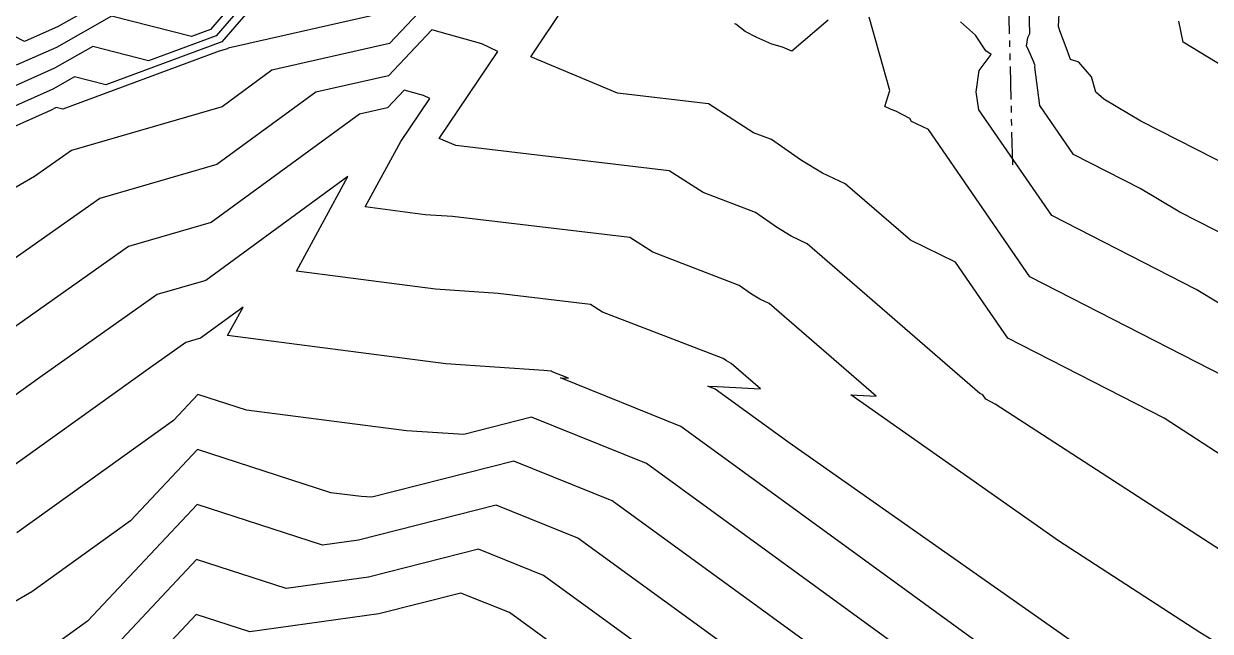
# Model space of a CAD drawing. Header units: metres. Extents: x 419533 to 423558, y 4805342 to 4807578.
# Drawn here: x 419727.7 to 419772.96, y 4805520.38 to 4805543.55 of the extents above; entities that cross this region are included whole.
import ezdxf

# ---------------------------------------------------------------- set-up
doc = ezdxf.new("R2010")
doc.units = ezdxf.units.M
doc.linetypes.add('PHANTOM', pattern=[2.5, 1.25, -0.25, 0.25, -0.25, 0.25, -0.25])
for name, color, linetype in [('C-TOPO-MAJR', 9, 'Continuous'), ('C-TOPO-MINR', 8, 'Continuous'), ('LS', 7, 'Continuous')]:
    doc.layers.add(name, color=color, linetype=linetype)
doc.styles.get("Standard").update_dxf_attribs({"font": 'simplex.shx'})

# ---------------------------------------------------------------- blocks, each defined once
blk = doc.blocks.new('AN30 +0 +0')
at = {"linetype": 'PHANTOM', "flags": 128}
for points in [[(0, -11.38231219537556), (0, 11.38231219444424)], [(-11.38231219508452, 0), (11.38231219508452, 0)]]:
    blk.add_lwpolyline(points, dxfattribs=at)
at = {"flags": 128}
blk.add_lwpolyline([(-4.74419642862631, -4.744196427986026), (-4.74419642862631, 4.744196428917348), (4.744196428568102, 4.744196428917348), (4.744196428568102, -4.744196427986026)], close=True, dxfattribs=at)
at = {"layer": 'LS', "insert": (-3.273187459330074, -0.3826382020488381), "char_height": 0.5157699281218149, "width": 9.13591657892082, "attachment_point": 1}
blk.add_mtext('AN30\\PBase +0 Leg +0', dxfattribs=at)
blk = doc.blocks.new('tower_bases_layout_1')
at = {"rotation": 1.34112008}
blk.add_blockref('AN30 +0 +0', (419765.16, 4805549.54, 1511.57), dxfattribs=at)
blk = doc.blocks.new('leg_extensions_profiles_1')
at = {"layer": 'C-TOPO-MAJR', "color": 9, "linetype": 'Continuous', "lineweight": -3, "flags": 128}
for points, elevation in [([(419773.2928812313, 4805532.891147644), (419772.4194082013, 4805533.411059646), (419766.9116445844, 4805536.227371062), (419764.1325471836, 4805540.267574982), (419764.0378402089, 4805540.950586423), (419764.1415009621, 4805541.760542014), (419764.600502521, 4805542.368121008), (419764.4024124293, 4805542.512406779), (419764.0124897959, 4805543.106013605), (419763.4305964912, 4805543.616842106)], 1515), ([(419736.2464546103, 4805543.995206512), (419735.2647705064, 4805542.8532443), (419730.8315499592, 4805541.209827389), (419729.6392311577, 4805541.51495066), (419728.8195504332, 4805541.049321638), (419726.7842744778, 4805540.142682767)], 1515), ([(419772.3645297098, 4805516.847456011), (419771.5168038326, 4805517.366744831), (419770.1849293286, 4805518.230611308), (419756.8955140665, 4805527.560099744), (419754.0706498499, 4805529.615488054), (419753.7988852174, 4805529.725050434), (419754.1521369863, 4805529.709458904), (419755.8021276504, 4805529.629065772), (419754.6908442211, 4805530.591904522), (419754.5936756341, 4805530.637902383), (419754.504576769, 4805530.690773031), (419754.378264412, 4805530.779428132), (419749.7770292524, 4805532.550019502), (419749.3217486553, 4805532.841793132), (419745.7953315789, 4805533.261440351), (419743.4118952315, 4805533.420071702), (419738.1033051378, 4805534.109690789), (419740.0716183333, 4805537.717038333), (419734.6530938821, 4805533.758456734), (419732.7973998446, 4805533.219733048), (419728.3129539474, 4805530.05917004), (419726.309949343, 4805528.623244906)], 1520), ([(419747.2015771495, 4805505.530532211), (419747.3964331226, 4805511.364243833), (419755.5514572491, 4805516.678486989), (419747.5349236582, 4805522.511365374), (419745.0472638553, 4805523.514269716), (419740.8571478169, 4805522.44996686), (419737.71833435, 4805522.009697091), (419734.2991308935, 4805523.114260963), (419729.5433350053, 4805518.045591903), (419729.0749412084, 4805517.23458006), (419718.0503410833, 4805511.408979719)], 1525)]:
    blk.add_lwpolyline(points, dxfattribs=dict(at, elevation=elevation))
at = {"layer": 'C-TOPO-MINR', "color": 8, "linetype": 'Continuous', "lineweight": -3, "flags": 128}
for points, elevation in [([(419778.5117679671, 4805538.8392423), (419771.9221151751, 4805542.836265369), (419771.7602859546, 4805543.647323802)], 1512), ([(419731.750536519, 4805544.99455439), (419729.0127261739, 4805543.439309873), (419727.7343397519, 4805542.869836815), (419726.6436805673, 4805543.427498941)], 1512), ([(419778.7608050506, 4805535.532836364), (419770.3176701171, 4805539.82822201), (419768.9063893806, 4805540.66825), (419768.5953281654, 4805540.93605168), (419768.4318967742, 4805541.520378495), (419767.9504150418, 4805542.081905292), (419767.6297574468, 4805542.179778724), (419767.5060769231, 4805542.536674556), (419767.2265384615, 4805543.2805), (419767.1897391763, 4805543.405209081), (419767.1679220963, 4805543.437201133), (419767.3534725275, 4805546.817230769)], 1513), ([(419737.797072481, 4805546.780615257), (419734.8241427303, 4805543.322299674), (419734.0991786006, 4805543.053551865), (419731.0467680653, 4805543.83468648), (419728.9483342604, 4805542.642647128), (419727.4176513273, 4805541.960785465)], 1513), ([(419777.7370676768, 4805533.341927273), (419771.8052756742, 4805536.359684828), (419770.2904861759, 4805537.261323703), (419767.7486695794, 4805538.56104308), (419766.4661243599, 4805540.425585222), (419766.2634276762, 4805541.887401044), (419766.2672225786, 4805541.917052599), (419766.2878858921, 4805541.944404565), (419766.2282771085, 4805542.084614458), (419766.0101321929, 4805542.575849145), (419765.9514246154, 4805542.695166154), (419765.9971478521, 4805543.020798202), (419766.0830314853, 4805543.175275153), (419766.0238002378, 4805545.028142687)], 1514), ([(419737.0217635456, 4805545.387910885), (419735.0444566183, 4805543.087771988), (419732.4653642799, 4805542.131689627), (419730.3429996115, 4805542.67481857), (419728.8839423468, 4805541.845984383), (419727.1009629025, 4805541.051734117)], 1514), ([(419774.5483302268, 4805529.560795589), (419766.0746195895, 4805533.893699044), (419762.2131618656, 4805539.507419753), (419761.571442085, 4805539.818175675), (419761.4992226028, 4805539.927650684), (419760.9653966245, 4805540.212907173), (419760.7880148148, 4805540.273281482), (419760.5512962963, 4805540.393518519), (419760.7351708543, 4805540.998547738), (419759.955438568, 4805543.797775427)], 1516), ([(419758.3824835165, 4805543.68090934), (419757.001756315, 4805542.494901932), (419756.6410175439, 4805542.658263158), (419756.2399076923, 4805542.769369231), (419755.6609090909, 4805543.015254546), (419755.221252505, 4805543.247825651), (419754.8713820225, 4805543.530797753), (419754.8099949153, 4805543.546394915)], 1516), ([(419741.6910235509, 4805544.011548802), (419735.5053384574, 4805542.610248148), (419735.4791089473, 4805542.591085799), (419735.1629797298, 4805542.499310811), (419729.1977356385, 4805540.287965151), (419728.935462704, 4805540.35508275), (419728.7551585197, 4805540.252658894), (419726.4675860531, 4805539.233631419)], 1516), ([(419774.6522047403, 4805526.272947554), (419771.2061116334, 4805528.508116334), (419765.2375945946, 4805531.560027027), (419763.246998171, 4805534.453921811), (419761.5241168364, 4805535.288235471), (419759.04159799, 4805537.439140704), (419758.1670807071, 4805537.853121445), (419757.3651909212, 4805538.328957276), (419756.2283797079, 4805539.126853189), (419755.53975948, 4805539.391839653), (419753.8279546959, 4805540.488876293), (419750.3467631048, 4805540.903141633), (419747.0422135036, 4805542.286501095), (419748.3845464666, 4805544.272913117), (419747.3971588988, 4805544.75076111), (419744.3141132203, 4805545.61203678), (419741.6535411726, 4805542.785991128), (419737.1723711227, 4805541.770830086), (419735.272605181, 4805540.382928533), (419729.5211224014, 4805538.713224403), (419728.1170428887, 4805537.723652476), (419726.3152070313, 4805536.682988281)], 1517), ([(419778.7273175488, 4805520.167719777), (419773.6070711044, 4805523.304213313), (419764.7595781434, 4805529.042781433), (419764.4005695997, 4805529.226355009), (419764.2808344765, 4805529.400423868), (419764.1772025165, 4805529.450608148), (419757.5913467337, 4805535.156728643), (419756.9759456828, 4805535.448048424), (419756.4116528705, 4805535.782895861), (419755.6116746093, 4805536.344378171), (419753.6188494041, 4805537.111232936), (419752.3258860157, 4805537.939848573), (419744.1844647177, 4805538.908685988), (419743.5513375913, 4805539.173727372), (419745.7867729913, 4805542.481770813), (419745.1749607631, 4805542.777858444), (419743.2646216949, 4805543.311528306), (419741.6160587943, 4805541.560433452), (419738.8394037881, 4805540.931412023), (419735.0661014147, 4805538.174771266), (419730.6132148825, 4805536.882060618), (419727.2535928729, 4805534.514254809)], 1518), ([(419775.9941934592, 4805518.23299263), (419772.5619374685, 4805520.335479072), (419767.1694699647, 4805523.833084806), (419759.2527213027, 4805529.390832354), (419760.2158013847, 4805529.343907831), (419756.1410954774, 4805532.874316582), (419755.7848106584, 4805533.042975403), (419755.4581148198, 4805533.236834446), (419754.9949695106, 4805533.561903151), (419751.6979393283, 4805534.83062622), (419750.8238173355, 4805535.390820852), (419744.0532263158, 4805536.19652807), (419743.0217107553, 4805536.265181343), (419740.7242324561, 4805536.563638158), (419742.083233477, 4805539.054293104), (419743.188999516, 4805540.690628509), (419742.9527626273, 4805540.804955778), (419742.2151301695, 4805541.011019831), (419741.578576416, 4805540.334875777), (419740.5064364535, 4805540.091993961), (419734.8595976484, 4805535.966614), (419731.7053073635, 4805535.050896833), (419726.3901428572, 4805531.304857142)], 1519), ([(419767.7259117818, 4805514.83059025), (419767.7539390108, 4805515.669685757), (419768.9269219331, 4805516.434063197), (419752.7635046116, 4805528.194663518), (419748.1780156522, 4805530.043311304), (419748.4781095505, 4805530.030066011), (419747.8561191766, 4805530.269412785), (419747.8196799752, 4805530.292765412), (419747.5374368421, 4805530.326352632), (419743.8020797076, 4805530.574962061), (419735.4823778195, 4805531.655743421), (419736.073285, 4805532.738705), (419734.4465901158, 4805531.550299468), (419733.8894923257, 4805531.388569264), (419732.5432171053, 4805530.439736842), (419726.8784124929, 4805526.378720053)], 1521), ([(419762.5948281237, 4805512.50557574), (419762.6645625387, 4805514.593325276), (419765.5830557621, 4805516.495169145), (419751.4563593732, 4805526.773838982), (419747.0726174035, 4805528.541152121), (419744.4896710158, 4805527.88507549), (419742.3039543099, 4805528.027986811), (419736.19729102, 4805528.808338137), (419734.3485868777, 4805529.40555671), (419733.4210369466, 4805528.416985344), (419727.4468756428, 4805524.134195201)], 1522), ([(419757.4637444656, 4805510.180561231), (419757.5751860667, 4805513.516964795), (419762.2391895911, 4805516.556275093), (419750.1492141349, 4805525.353014446), (419746.3974995541, 4805526.865524653), (419740.9854771668, 4805525.490853681), (419740.5724422986, 4805525.517859633), (419739.4184661863, 4805525.665322617), (419734.3321015496, 4805527.308458127), (419731.780120916, 4805524.588588397), (419728.0153387926, 4805521.889670349), (419726.2459200315, 4805520.864836124)], 1523), ([(419752.3326608076, 4805507.855546721), (419752.4858095946, 4805512.440604314), (419758.8953234201, 4805516.617381041), (419748.8420688966, 4805523.93218991), (419745.7223817047, 4805525.189897184), (419740.4677036647, 4805523.85519218), (419739.1052419052, 4805523.664084702), (419734.3156162216, 4805525.211359546), (419730.1392048855, 4805520.760191451), (419728.5838019425, 4805519.645145496), (419727.8527744731, 4805519.221739807), (419727.3627977247, 4805518.957534244), (419716.0182916151, 4805513.118152115), (419715.5279896656, 4805512.643534955), (419707.5121868922, 4805507.268292177), (419707.1065905155, 4805507.503014845), (419702.63972356, 4805502.702181056), (419700.6020670718, 4805501.241718434), (419700.5593209497, 4805501.256251741), (419700.4883076187, 4805501.198569965), (419702.2428235234, 4805497.70592822), (419701.3379820134, 4805496.740163073), (419700.15671896, 4805494.554394715), (419690.5986388075, 4805488.100915357)], 1524), ([(419742.0704934914, 4805503.205517702), (419742.3070566506, 4805510.287883352), (419752.2075910781, 4805516.739592937), (419746.2277784199, 4805521.090540837), (419744.3721460059, 4805521.838642247), (419741.2465919692, 4805521.044741539), (419736.3314267949, 4805520.355309479), (419734.2826455654, 4805521.017162381), (419731.4329802938, 4805517.980024006), (419729.3821750203, 4805514.429107288), (419721.6048797922, 4805510.319442246), (419716.2841971655, 4805508.804917466), (419715.952470437, 4805509.805870038), (419710.665332057, 4805505.219556909), (419704.1952226099, 4805501.124094208), (419704.6717722298, 4805499.659971273), (419704.649791148, 4805499.642461272), (419704.6451256038, 4805499.622260869), (419704.7364318016, 4805497.031053246), (419704.5849414847, 4805496.508077729), (419703.648801505, 4805495.508906764), (419702.3336842813, 4805493.075459273), (419695.0543215331, 4805488.160537397)], 1526)]:
    blk.add_lwpolyline(points, dxfattribs=dict(at, elevation=elevation))

msp = doc.modelspace()

# ---------------------------------------------------------------- linework, layer by layer
at = {"layer": 'C-TOPO-MAJR', "color": 9, "linetype": 'Continuous', "lineweight": -3, "flags": 128}
for points, elevation in [([(419736.2464546103, 4805543.995206512), (419735.2647705064, 4805542.8532443), (419730.8315499592, 4805541.209827389), (419729.6392311577, 4805541.51495066), (419728.8195504332, 4805541.049321638), (419726.7842744778, 4805540.142682767)], 1515), ([(419773.2928812313, 4805532.891147644), (419772.4194082013, 4805533.411059646), (419766.9116445844, 4805536.227371062), (419764.1325471836, 4805540.267574982), (419764.0378402089, 4805540.950586423), (419764.1415009621, 4805541.760542014), (419764.600502521, 4805542.368121008), (419764.4024124293, 4805542.512406779), (419764.0124897959, 4805543.106013605), (419763.4305964912, 4805543.616842106)], 1515), ([(419772.3645297098, 4805516.847456011), (419771.5168038326, 4805517.366744831), (419770.1849293286, 4805518.230611308), (419756.8955140665, 4805527.560099744), (419754.0706498499, 4805529.615488054), (419753.7988852174, 4805529.725050434), (419754.1521369863, 4805529.709458904), (419755.8021276504, 4805529.629065772), (419754.6908442211, 4805530.591904522), (419754.5936756341, 4805530.637902383), (419754.504576769, 4805530.690773031), (419754.378264412, 4805530.779428132), (419749.7770292524, 4805532.550019502), (419749.3217486553, 4805532.841793132), (419745.7953315789, 4805533.261440351), (419743.4118952315, 4805533.420071702), (419738.1033051378, 4805534.109690789), (419740.0716183333, 4805537.717038333), (419734.6530938821, 4805533.758456734), (419732.7973998446, 4805533.219733048), (419728.3129539474, 4805530.05917004), (419726.309949343, 4805528.623244906)], 1520), ([(419747.2015771495, 4805505.530532211), (419747.3964331226, 4805511.364243833), (419755.5514572491, 4805516.678486989), (419747.5349236582, 4805522.511365374), (419745.0472638553, 4805523.514269716), (419740.8571478169, 4805522.44996686), (419737.71833435, 4805522.009697091), (419734.2991308935, 4805523.114260963), (419729.5433350053, 4805518.045591903), (419729.0749412084, 4805517.23458006), (419718.0503410833, 4805511.408979719)], 1525)]:
    msp.add_lwpolyline(points, dxfattribs=dict(at, elevation=elevation))
at = {"layer": 'C-TOPO-MINR', "color": 8, "linetype": 'Continuous', "lineweight": -3, "flags": 128}
for points, elevation in [([(419737.797072481, 4805546.780615257), (419734.8241427303, 4805543.322299674), (419734.0991786006, 4805543.053551865), (419731.0467680653, 4805543.83468648), (419728.9483342604, 4805542.642647128), (419727.4176513273, 4805541.960785465)], 1513), ([(419778.7608050506, 4805535.532836364), (419770.3176701171, 4805539.82822201), (419768.9063893806, 4805540.66825), (419768.5953281654, 4805540.93605168), (419768.4318967742, 4805541.520378495), (419767.9504150418, 4805542.081905292), (419767.6297574468, 4805542.179778724), (419767.5060769231, 4805542.536674556), (419767.2265384615, 4805543.2805), (419767.1897391763, 4805543.405209081), (419767.1679220963, 4805543.437201133), (419767.3534725275, 4805546.817230769)], 1513), ([(419774.6522047403, 4805526.272947554), (419771.2061116334, 4805528.508116334), (419765.2375945946, 4805531.560027027), (419763.246998171, 4805534.453921811), (419761.5241168364, 4805535.288235471), (419759.04159799, 4805537.439140704), (419758.1670807071, 4805537.853121445), (419757.3651909212, 4805538.328957276), (419756.2283797079, 4805539.126853189), (419755.53975948, 4805539.391839653), (419753.8279546959, 4805540.488876293), (419750.3467631048, 4805540.903141633), (419747.0422135036, 4805542.286501095), (419748.3845464666, 4805544.272913117), (419747.3971588988, 4805544.75076111), (419744.3141132203, 4805545.61203678), (419741.6535411726, 4805542.785991128), (419737.1723711227, 4805541.770830086), (419735.272605181, 4805540.382928533), (419729.5211224014, 4805538.713224403), (419728.1170428887, 4805537.723652476), (419726.3152070313, 4805536.682988281)], 1517), ([(419737.0217635456, 4805545.387910885), (419735.0444566183, 4805543.087771988), (419732.4653642799, 4805542.131689627), (419730.3429996115, 4805542.67481857), (419728.8839423468, 4805541.845984383), (419727.1009629025, 4805541.051734117)], 1514), ([(419731.750536519, 4805544.99455439), (419729.0127261739, 4805543.439309873), (419727.7343397519, 4805542.869836815), (419726.6436805673, 4805543.427498941)], 1512), ([(419777.7370676768, 4805533.341927273), (419771.8052756742, 4805536.359684828), (419770.2904861759, 4805537.261323703), (419767.7486695794, 4805538.56104308), (419766.4661243599, 4805540.425585222), (419766.2634276762, 4805541.887401044), (419766.2672225786, 4805541.917052599), (419766.2878858921, 4805541.944404565), (419766.2282771085, 4805542.084614458), (419766.0101321929, 4805542.575849145), (419765.9514246154, 4805542.695166154), (419765.9971478521, 4805543.020798202), (419766.0830314853, 4805543.175275153), (419766.0238002378, 4805545.028142687)], 1514), ([(419741.6910235509, 4805544.011548802), (419735.5053384574, 4805542.610248148), (419735.4791089473, 4805542.591085799), (419735.1629797298, 4805542.499310811), (419729.1977356385, 4805540.287965151), (419728.935462704, 4805540.35508275), (419728.7551585197, 4805540.252658894), (419726.4675860531, 4805539.233631419)], 1516), ([(419758.3824835165, 4805543.68090934), (419757.001756315, 4805542.494901932), (419756.6410175439, 4805542.658263158), (419756.2399076923, 4805542.769369231), (419755.6609090909, 4805543.015254546), (419755.221252505, 4805543.247825651), (419754.8713820225, 4805543.530797753), (419754.8099949153, 4805543.546394915)], 1516), ([(419774.5483302268, 4805529.560795589), (419766.0746195895, 4805533.893699044), (419762.2131618656, 4805539.507419753), (419761.571442085, 4805539.818175675), (419761.4992226028, 4805539.927650684), (419760.9653966245, 4805540.212907173), (419760.7880148148, 4805540.273281482), (419760.5512962963, 4805540.393518519), (419760.7351708543, 4805540.998547738), (419759.955438568, 4805543.797775427)], 1516), ([(419778.5117679671, 4805538.8392423), (419771.9221151751, 4805542.836265369), (419771.7602859546, 4805543.647323802)], 1512), ([(419778.7273175488, 4805520.167719777), (419773.6070711044, 4805523.304213313), (419764.7595781434, 4805529.042781433), (419764.4005695997, 4805529.226355009), (419764.2808344765, 4805529.400423868), (419764.1772025165, 4805529.450608148), (419757.5913467337, 4805535.156728643), (419756.9759456828, 4805535.448048424), (419756.4116528705, 4805535.782895861), (419755.6116746093, 4805536.344378171), (419753.6188494041, 4805537.111232936), (419752.3258860157, 4805537.939848573), (419744.1844647177, 4805538.908685988), (419743.5513375913, 4805539.173727372), (419745.7867729913, 4805542.481770813), (419745.1749607631, 4805542.777858444), (419743.2646216949, 4805543.311528306), (419741.6160587943, 4805541.560433452), (419738.8394037881, 4805540.931412023), (419735.0661014147, 4805538.174771266), (419730.6132148825, 4805536.882060618), (419727.2535928729, 4805534.514254809)], 1518), ([(419775.9941934592, 4805518.23299263), (419772.5619374685, 4805520.335479072), (419767.1694699647, 4805523.833084806), (419759.2527213027, 4805529.390832354), (419760.2158013847, 4805529.343907831), (419756.1410954774, 4805532.874316582), (419755.7848106584, 4805533.042975403), (419755.4581148198, 4805533.236834446), (419754.9949695106, 4805533.561903151), (419751.6979393283, 4805534.83062622), (419750.8238173355, 4805535.390820852), (419744.0532263158, 4805536.19652807), (419743.0217107553, 4805536.265181343), (419740.7242324561, 4805536.563638158), (419742.083233477, 4805539.054293104), (419743.188999516, 4805540.690628509), (419742.9527626273, 4805540.804955778), (419742.2151301695, 4805541.011019831), (419741.578576416, 4805540.334875777), (419740.5064364535, 4805540.091993961), (419734.8595976484, 4805535.966614), (419731.7053073635, 4805535.050896833), (419726.3901428572, 4805531.304857142)], 1519), ([(419767.7259117818, 4805514.83059025), (419767.7539390108, 4805515.669685757), (419768.9269219331, 4805516.434063197), (419752.7635046116, 4805528.194663518), (419748.1780156522, 4805530.043311304), (419748.4781095505, 4805530.030066011), (419747.8561191766, 4805530.269412785), (419747.8196799752, 4805530.292765412), (419747.5374368421, 4805530.326352632), (419743.8020797076, 4805530.574962061), (419735.4823778195, 4805531.655743421), (419736.073285, 4805532.738705), (419734.4465901158, 4805531.550299468), (419733.8894923257, 4805531.388569264), (419732.5432171053, 4805530.439736842), (419726.8784124929, 4805526.378720053)], 1521), ([(419762.5948281237, 4805512.50557574), (419762.6645625387, 4805514.593325276), (419765.5830557621, 4805516.495169145), (419751.4563593732, 4805526.773838982), (419747.0726174035, 4805528.541152121), (419744.4896710158, 4805527.88507549), (419742.3039543099, 4805528.027986811), (419736.19729102, 4805528.808338137), (419734.3485868777, 4805529.40555671), (419733.4210369466, 4805528.416985344), (419727.4468756428, 4805524.134195201)], 1522), ([(419757.4637444656, 4805510.180561231), (419757.5751860667, 4805513.516964795), (419762.2391895911, 4805516.556275093), (419750.1492141349, 4805525.353014446), (419746.3974995541, 4805526.865524653), (419740.9854771668, 4805525.490853681), (419740.5724422986, 4805525.517859633), (419739.4184661863, 4805525.665322617), (419734.3321015496, 4805527.308458127), (419731.780120916, 4805524.588588397), (419728.0153387926, 4805521.889670349), (419726.2459200315, 4805520.864836124)], 1523), ([(419752.3326608076, 4805507.855546721), (419752.4858095946, 4805512.440604314), (419758.8953234201, 4805516.617381041), (419748.8420688966, 4805523.93218991), (419745.7223817047, 4805525.189897184), (419740.4677036647, 4805523.85519218), (419739.1052419052, 4805523.664084702), (419734.3156162216, 4805525.211359546), (419730.1392048855, 4805520.760191451), (419728.5838019425, 4805519.645145496), (419727.8527744731, 4805519.221739807), (419727.3627977247, 4805518.957534244), (419716.0182916151, 4805513.118152115), (419715.5279896656, 4805512.643534955), (419707.5121868922, 4805507.268292177), (419707.1065905155, 4805507.503014845), (419702.63972356, 4805502.702181056), (419700.6020670718, 4805501.241718434), (419700.5593209497, 4805501.256251741), (419700.4883076187, 4805501.198569965), (419702.2428235234, 4805497.70592822), (419701.3379820134, 4805496.740163073), (419700.15671896, 4805494.554394715), (419690.5986388075, 4805488.100915357)], 1524), ([(419742.0704934914, 4805503.205517702), (419742.3070566506, 4805510.287883352), (419752.2075910781, 4805516.739592937), (419746.2277784199, 4805521.090540837), (419744.3721460059, 4805521.838642247), (419741.2465919692, 4805521.044741539), (419736.3314267949, 4805520.355309479), (419734.2826455654, 4805521.017162381), (419731.4329802938, 4805517.980024006), (419729.3821750203, 4805514.429107288), (419721.6048797922, 4805510.319442246), (419716.2841971655, 4805508.804917466), (419715.952470437, 4805509.805870038), (419710.665332057, 4805505.219556909), (419704.1952226099, 4805501.124094208), (419704.6717722298, 4805499.659971273), (419704.649791148, 4805499.642461272), (419704.6451256038, 4805499.622260869), (419704.7364318016, 4805497.031053246), (419704.5849414847, 4805496.508077729), (419703.648801505, 4805495.508906764), (419702.3336842813, 4805493.075459273), (419695.0543215331, 4805488.160537397)], 1526)]:
    msp.add_lwpolyline(points, dxfattribs=dict(at, elevation=elevation))

# ---------------------------------------------------------------- block references
for name in ['leg_extensions_profiles_1', 'tower_bases_layout_1']:
    msp.add_blockref(name, (0, 0))

doc.saveas('drawing.dxf')
